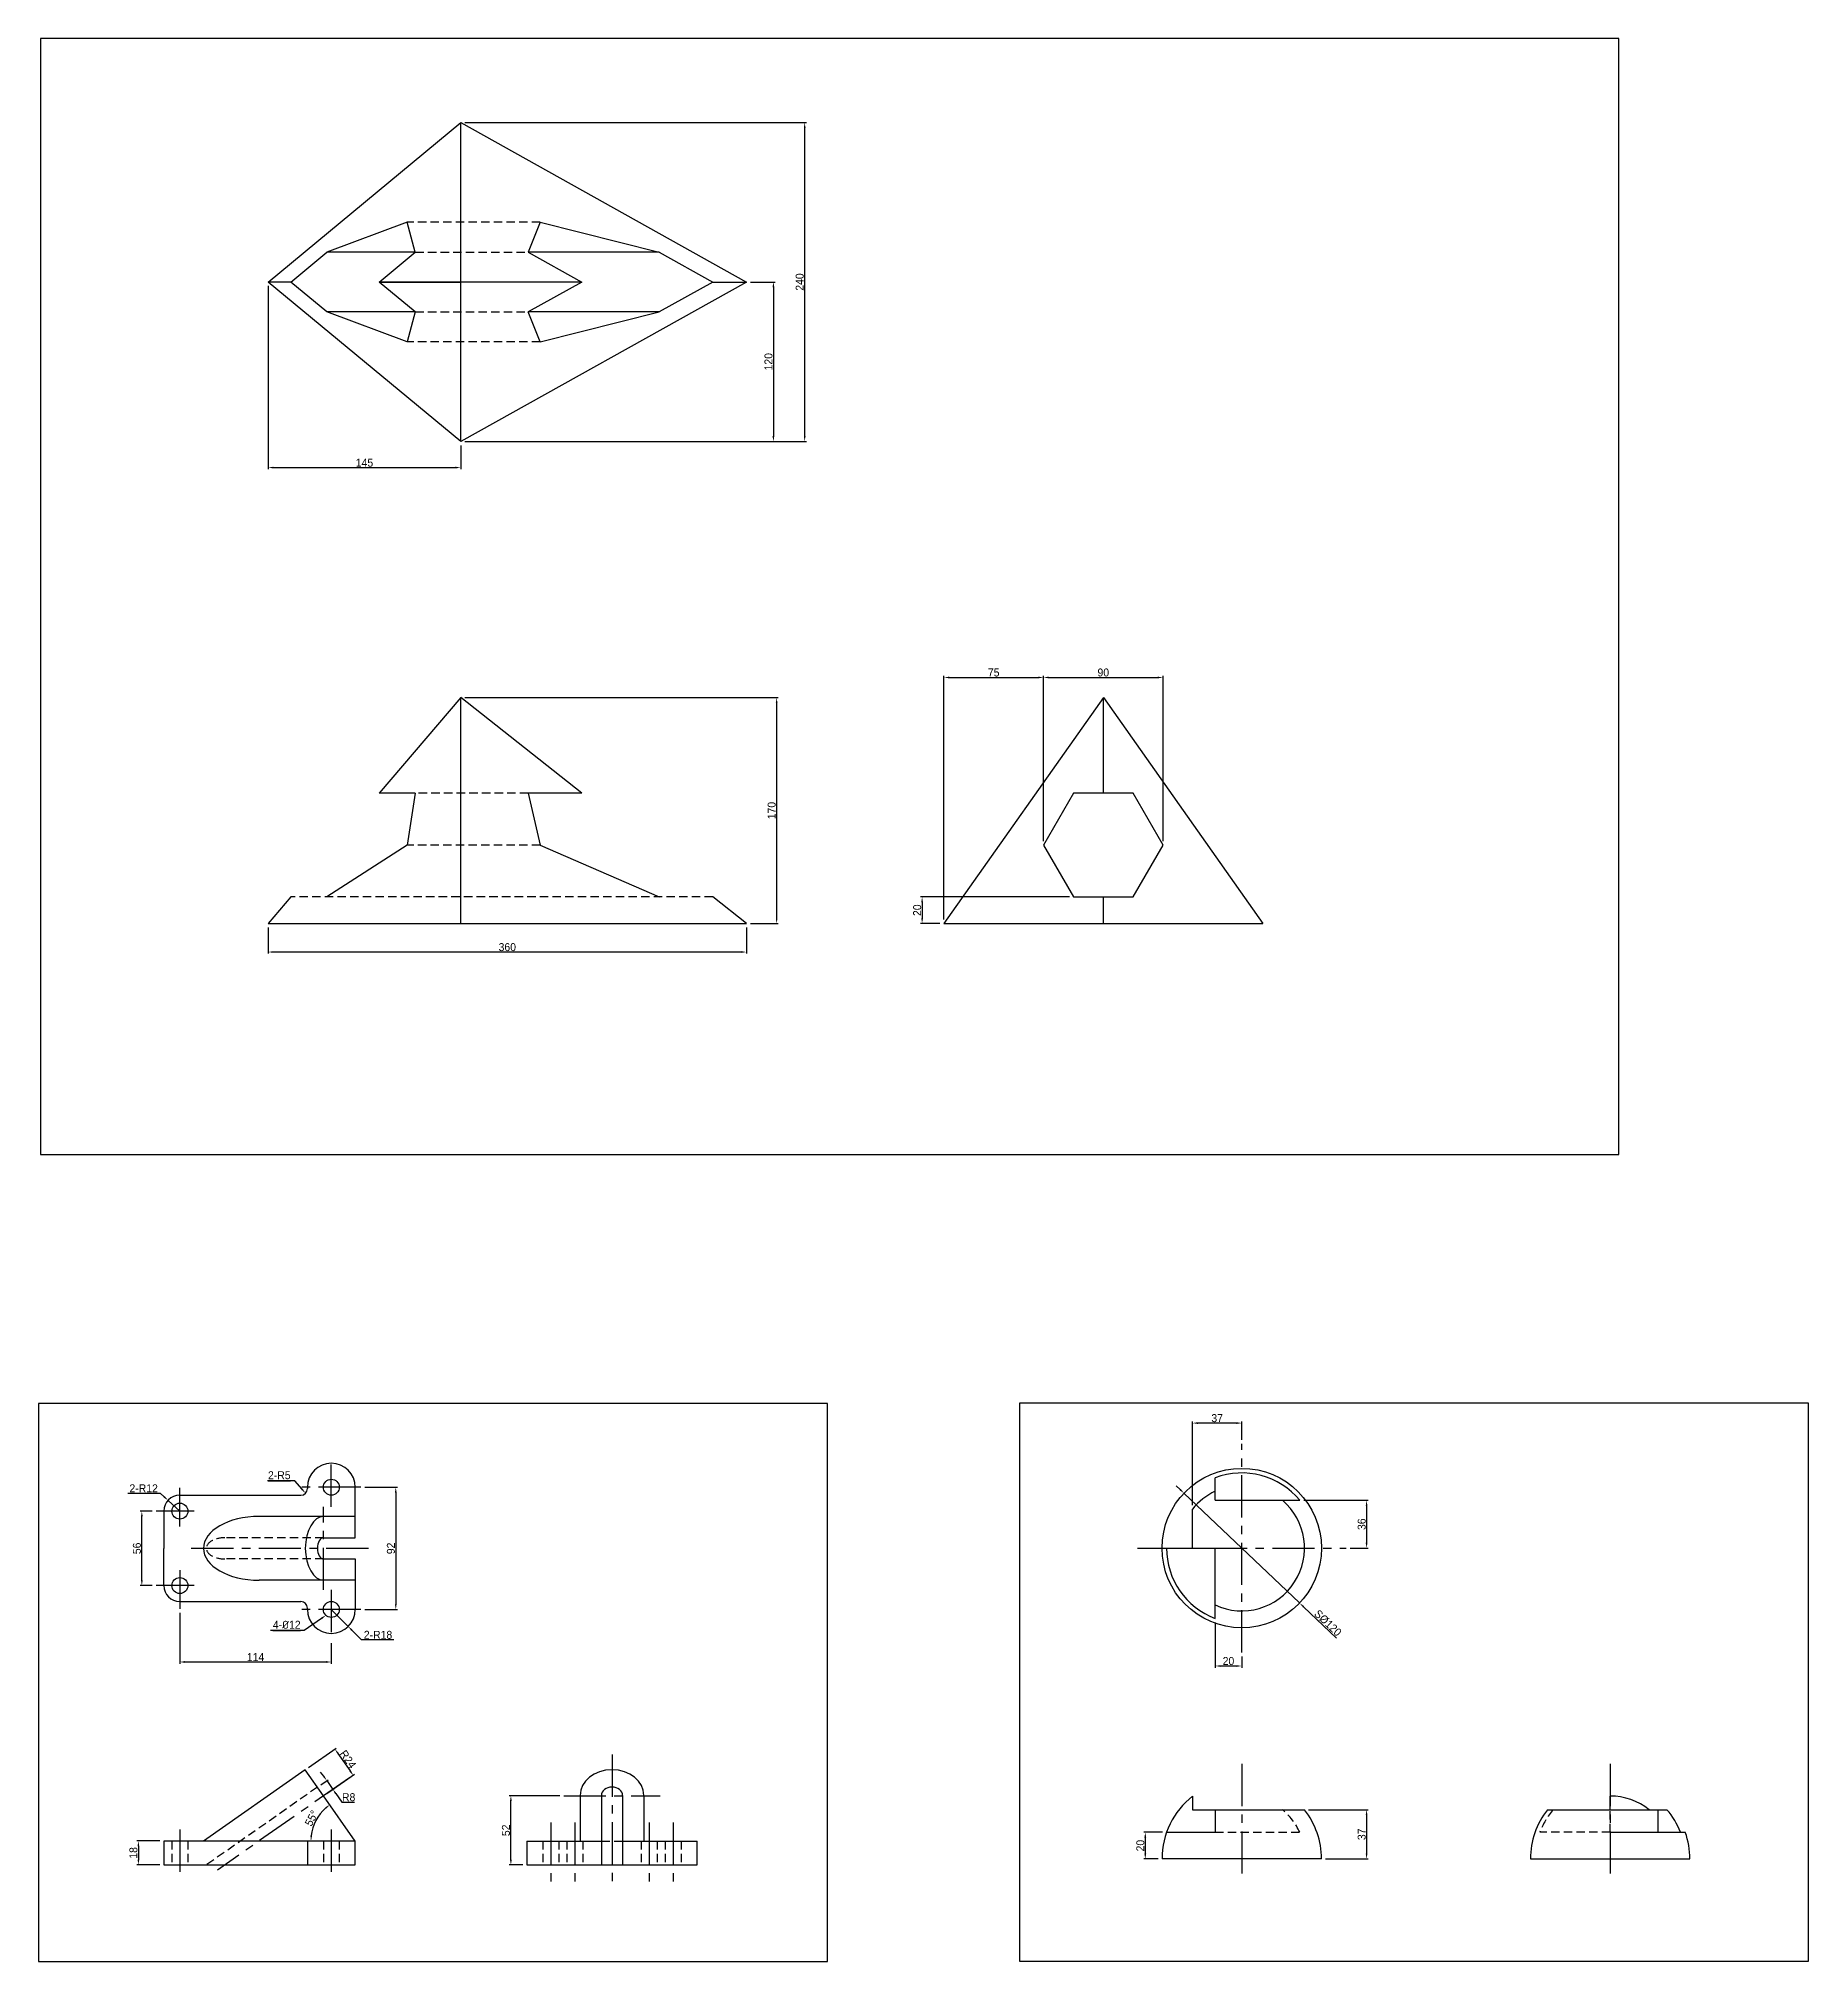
# Model space of a CAD drawing. Header units: millimetres. Extents: x 0 to 3581, y 939 to 3462.
# Drawn here: x 1486 to 2818, y 2015 to 3462 of the extents above; entities that cross this region are included whole.
import ezdxf
from ezdxf import colors
from ezdxf.entities.mleader import LeaderData, LeaderLine
from ezdxf.math import Vec2, Vec3

# ---------------------------------------------------------------- set-up
doc = ezdxf.new("R2010")
doc.units = ezdxf.units.MM
doc.linetypes.add('CENTER', pattern=[50.8, 31.75, -6.35, 6.35, -6.35])
doc.linetypes.add('HIDDEN', pattern=[9.525, 6.35, -3.175])
for name, color, linetype in [('center', 3, 'CENTER'), ('dim', 1, 'Continuous'), ('hidden', 2, 'HIDDEN'), ('model', 7, 'Continuous')]:
    doc.layers.add(name, color=color, linetype=linetype)
doc.styles.get("Standard").update_dxf_attribs({"font": ''})
doc.styles.get('Standard').set_extended_font_data('Gulim')
doc.dimstyles.new('ISO-25', dxfattribs={"dimtxt": 6, "dimasz": 4, "dimexe": 1.25, "dimexo": 3, "dimtad": 1, "dimtxsty": 'Standard', "dimcen": 2.5, "dimadec": 0, "dimazin": 0, "dimtfac": 1, "dimtmove": 0, "dimatfit": 3, "dimfxl": 1, "dimarcsym": 0})
doc.dimstyles.new('line', dxfattribs={"dimtxt": 6, "dimasz": 4, "dimexe": 1.25, "dimexo": 3, "dimtad": 1, "dimtih": 1, "dimtoh": 1, "dimtxsty": 'Standard', "dimcen": 2.5, "dimadec": 0, "dimazin": 0, "dimtfac": 1, "dimtmove": 0, "dimatfit": 3, "dimfxl": 1, "dimarcsym": 0})

# ---------------------------------------------------------------- blocks, each defined once
blk = doc.blocks.new('*D103')
at = {"layer": 'Defpoints', "color": 0, "transparency": 16777216}
for p in [(1700.4, 2139.4), (1697.5, 2125.3), (1580.2, 2105.4), (1724.2, 2105.4), (1724.2, 2105.4)]:
    blk.add_point(p, dxfattribs=at)
at = {"layer": 'model', "color": 0, "lineweight": -2, "transparency": 16777216}
blk.add_arc((1724.2, 2105.4), 33.3, 131.8812, 173.1188, dxfattribs=at)
at = {"layer": 'model', "color": 0, "transparency": 16777216}
for points in [[(1701.6, 2130.7), (1702.4, 2129.6), (1705.1, 2132.7)], [(1691.8, 2109.3), (1690.5, 2109.4), (1690.9, 2105.4)]]:
    blk.add_solid(points, dxfattribs=at)
at = {"layer": 'model', "color": 0, "transparency": 16777216, "insert": (1691.4, 2122.5), "char_height": 6, "attachment_point": 5, "rotation": 62.5}
blk.add_mtext('55°', dxfattribs=at)
blk = doc.blocks.new('*D104')
at = {"layer": 'Defpoints', "color": 0, "transparency": 16777216}
for p in [(1728.5, 2371.6), (1728.5, 2279.6), (1754.8, 2279.6)]:
    blk.add_point(p, dxfattribs=at)
at = {"layer": 'model', "color": 0, "lineweight": -2, "transparency": 16777216}
for p, q in [((1731.5, 2371.6), (1756, 2371.6)), ((1754.8, 2367.6), (1754.8, 2283.6)), ((1731.5, 2279.6), (1756, 2279.6))]:
    blk.add_line(p, q, dxfattribs=at)
at = {"layer": 'model', "color": 0, "transparency": 16777216}
for points in [[(1754.1, 2367.6), (1755.4, 2367.6), (1754.8, 2371.6)], [(1754.1, 2283.6), (1755.4, 2283.6), (1754.8, 2279.6)]]:
    blk.add_solid(points, dxfattribs=at)
at = {"layer": 'model', "color": 0, "transparency": 16777216, "insert": (1751.1, 2325.6), "char_height": 6, "attachment_point": 5, "rotation": 90}
blk.add_mtext('92', dxfattribs=at)
blk = doc.blocks.new('*D105')
at = {"layer": 'Defpoints', "color": 0, "transparency": 16777216}
for p in [(1563.6, 2353.6), (1574.5, 2353.6), (1574.5, 2297.6)]:
    blk.add_point(p, dxfattribs=at)
at = {"layer": 'model', "color": 0, "lineweight": -2, "transparency": 16777216}
for p, q in [((1571.5, 2353.6), (1562.4, 2353.6)), ((1563.6, 2301.6), (1563.6, 2349.6)), ((1571.5, 2297.6), (1562.4, 2297.6))]:
    blk.add_line(p, q, dxfattribs=at)
at = {"layer": 'model', "color": 0, "transparency": 16777216}
for points in [[(1563, 2349.6), (1564.3, 2349.6), (1563.6, 2353.6)], [(1563, 2301.6), (1564.3, 2301.6), (1563.6, 2297.6)]]:
    blk.add_solid(points, dxfattribs=at)
at = {"layer": 'model', "color": 0, "transparency": 16777216, "insert": (1559.9, 2325.6), "char_height": 6, "attachment_point": 5, "rotation": 90}
blk.add_mtext('56', dxfattribs=at)
blk = doc.blocks.new('*D106')
at = {"layer": 'Defpoints', "color": 0, "transparency": 16777216}
for p in [(1580.2, 2105.4), (1561, 2087.4), (1580.2, 2087.4)]:
    blk.add_point(p, dxfattribs=at)
at = {"layer": 'model', "color": 0, "lineweight": -2, "transparency": 16777216}
for p, q in [((1577.2, 2105.4), (1559.8, 2105.4)), ((1561, 2101.4), (1561, 2091.4)), ((1577.2, 2087.4), (1559.8, 2087.4))]:
    blk.add_line(p, q, dxfattribs=at)
at = {"layer": 'model', "color": 0, "transparency": 16777216}
for points in [[(1560.4, 2101.4), (1561.7, 2101.4), (1561, 2105.4)], [(1560.4, 2091.4), (1561.7, 2091.4), (1561, 2087.4)]]:
    blk.add_solid(points, dxfattribs=at)
at = {"layer": 'model', "color": 0, "transparency": 16777216, "insert": (1557.3, 2096.4), "char_height": 6, "attachment_point": 5, "rotation": 90}
blk.add_mtext('18', dxfattribs=at)
blk = doc.blocks.new('*D107')
at = {"layer": 'Defpoints', "color": 0, "transparency": 16777216}
for p in [(1841.4, 2139.4), (1881.2, 2139.4), (1853.5, 2087.4)]:
    blk.add_point(p, dxfattribs=at)
at = {"layer": 'model', "color": 0, "lineweight": -2, "transparency": 16777216}
for p, q in [((1878.2, 2139.4), (1840.2, 2139.4)), ((1841.4, 2091.4), (1841.4, 2135.4)), ((1850.5, 2087.4), (1840.2, 2087.4))]:
    blk.add_line(p, q, dxfattribs=at)
at = {"layer": 'model', "color": 0, "transparency": 16777216}
for points in [[(1840.7, 2135.4), (1842.1, 2135.4), (1841.4, 2139.4)], [(1840.7, 2091.4), (1842.1, 2091.4), (1841.4, 2087.4)]]:
    blk.add_solid(points, dxfattribs=at)
at = {"layer": 'model', "color": 0, "transparency": 16777216, "insert": (1837.7, 2113.4), "char_height": 6, "attachment_point": 5, "rotation": 90}
blk.add_mtext('52', dxfattribs=at)
blk = doc.blocks.new('*D108')
at = {"layer": 'Defpoints', "color": 0, "transparency": 16777216}
for p in [(1592.2, 2280.1), (1706.2, 2257.3), (1706.2, 2240.1)]:
    blk.add_point(p, dxfattribs=at)
at = {"layer": 'model', "color": 0, "lineweight": -2, "transparency": 16777216}
for p, q in [((1592.2, 2277.1), (1592.2, 2238.8)), ((1706.2, 2254.3), (1706.2, 2238.8)), ((1596.2, 2240.1), (1702.2, 2240.1))]:
    blk.add_line(p, q, dxfattribs=at)
at = {"layer": 'model', "color": 0, "transparency": 16777216}
for points in [[(1596.2, 2240.8), (1596.2, 2239.4), (1592.2, 2240.1)], [(1702.2, 2240.8), (1702.2, 2239.4), (1706.2, 2240.1)]]:
    blk.add_solid(points, dxfattribs=at)
at = {"layer": 'model', "color": 0, "transparency": 16777216, "insert": (1649.2, 2243.8), "char_height": 6, "attachment_point": 5}
blk.add_mtext('114', dxfattribs=at)
blk = doc.blocks.new('*D109')
at = {"layer": 'Defpoints', "color": 0, "transparency": 16777216}
for p in [(1686.7, 2159), (1722.7, 2154.9), (1700.4, 2139.4)]:
    blk.add_point(p, dxfattribs=at)
at = {"layer": 'model', "color": 0, "lineweight": -2, "transparency": 16777216}
for p, q in [((1689.1, 2160.7), (1709.9, 2175.3)), ((1711.2, 2171.3), (1720.4, 2158.2)), ((1702.9, 2141.1), (1723.7, 2155.6))]:
    blk.add_line(p, q, dxfattribs=at)
at = {"layer": 'model', "color": 0, "transparency": 16777216}
for points in [[(1711.7, 2171.7), (1710.7, 2170.9), (1708.9, 2174.6)], [(1720.9, 2158.6), (1719.8, 2157.8), (1722.7, 2154.9)]]:
    blk.add_solid(points, dxfattribs=at)
at = {"layer": 'model', "color": 0, "transparency": 16777216, "insert": (1718.8, 2166.9), "char_height": 6, "attachment_point": 5, "rotation": 305}
blk.add_mtext('R24', dxfattribs=at)
blk = doc.blocks.new('*D110')
at = {"layer": 'Defpoints', "color": 0, "transparency": 16777216}
for p in [(1695.9, 2145.9), (1707.4, 2144.2), (1700.4, 2139.4)]:
    blk.add_point(p, dxfattribs=at)
at = {"layer": 'model', "color": 0, "lineweight": -2, "transparency": 16777216}
for p, q in [((1700.5, 2154.1), (1698.2, 2157.3)), ((1698.3, 2147.6), (1703.8, 2151.5)), ((1702.8, 2150.8), (1707.4, 2144.2)), ((1702.9, 2141.1), (1708.4, 2144.9)), ((1709.7, 2141), (1714.2, 2134.6)), ((1714.2, 2134.6), (1723.8, 2134.6))]:
    blk.add_line(p, q, dxfattribs=at)
at = {"layer": 'model', "color": 0, "transparency": 16777216}
for points in [[(1701.1, 2154.4), (1700, 2153.7), (1702.8, 2150.8)], [(1710.2, 2141.3), (1709.1, 2140.6), (1707.4, 2144.2)]]:
    blk.add_solid(points, dxfattribs=at)
at = {"layer": 'model', "color": 0, "transparency": 16777216, "insert": (1719.3, 2138.3), "char_height": 6, "attachment_point": 5}
blk.add_mtext('R8', dxfattribs=at)
blk = doc.blocks.new('*D111')
at = {"layer": 'Defpoints', "color": 0, "transparency": 16777216}
for p in [(1706.2, 2279.6), (1718.9, 2266.9)]:
    blk.add_point(p, dxfattribs=at)
at = {"layer": 'model', "color": 0, "lineweight": -2, "transparency": 16777216}
for p, q in [((1706.2, 2279.6), (1718.9, 2266.9)), ((1728.9, 2256.8), (1721.7, 2264)), ((1753.3, 2256.8), (1728.9, 2256.8))]:
    blk.add_line(p, q, dxfattribs=at)
at = {"layer": 'model', "color": 0, "transparency": 16777216}
blk.add_solid([(1722.2, 2264.5), (1721.3, 2263.5), (1718.9, 2266.9)], dxfattribs=at)
at = {"layer": 'model', "color": 0, "transparency": 16777216, "insert": (1741.4, 2260.5), "char_height": 6, "attachment_point": 5}
blk.add_mtext('2-R18', dxfattribs=at)
blk = doc.blocks.new('*D112')
at = {"layer": 'Defpoints', "color": 0, "transparency": 16777216}
for p in [(1583.4, 2361.7), (1592.2, 2353.6)]:
    blk.add_point(p, dxfattribs=at)
at = {"layer": 'model', "color": 0, "lineweight": -2, "transparency": 16777216}
for p, q in [((1553.2, 2367.1), (1577.5, 2367.1)), ((1577.5, 2367.1), (1580.4, 2364.4)), ((1592.2, 2353.6), (1583.4, 2361.7))]:
    blk.add_line(p, q, dxfattribs=at)
at = {"layer": 'model', "color": 0, "transparency": 16777216}
blk.add_solid([(1580.9, 2364.9), (1580, 2363.9), (1583.4, 2361.7)], dxfattribs=at)
at = {"layer": 'model', "color": 0, "transparency": 16777216, "insert": (1565, 2370.8), "char_height": 6, "attachment_point": 5}
blk.add_mtext('2-R12', dxfattribs=at)
blk = doc.blocks.new('*D139')
at = {"layer": 'Defpoints', "color": 0, "transparency": 16777216}
for p in [(2354.5, 2419.9), (2391.5, 2404.3), (2354.5, 2355.2)]:
    blk.add_point(p, dxfattribs=at)
at = {"layer": 'dim', "color": 0, "lineweight": -2, "transparency": 16777216}
for p, q in [((2354.5, 2358.2), (2354.5, 2421.2)), ((2387.5, 2419.9), (2358.5, 2419.9)), ((2391.5, 2407.3), (2391.5, 2421.2))]:
    blk.add_line(p, q, dxfattribs=at)
at = {"layer": 'dim', "color": 0, "transparency": 16777216}
for points in [[(2358.5, 2420.6), (2358.5, 2419.2), (2354.5, 2419.9)], [(2387.5, 2420.6), (2387.5, 2419.2), (2391.5, 2419.9)]]:
    blk.add_solid(points, dxfattribs=at)
at = {"layer": 'dim', "color": 0, "transparency": 16777216, "insert": (2373, 2423.6), "char_height": 6, "attachment_point": 5}
blk.add_mtext('37', dxfattribs=at)
blk = doc.blocks.new('*D140')
at = {"layer": 'Defpoints', "color": 0, "transparency": 16777216}
for p in [(2435.2, 2361.8), (2470, 2325.8), (2485.5, 2325.8)]:
    blk.add_point(p, dxfattribs=at)
at = {"layer": 'dim', "color": 0, "lineweight": -2, "transparency": 16777216}
for p, q in [((2438.2, 2361.8), (2486.7, 2361.8)), ((2485.5, 2357.8), (2485.5, 2329.8)), ((2473, 2325.8), (2486.7, 2325.8))]:
    blk.add_line(p, q, dxfattribs=at)
at = {"layer": 'dim', "color": 0, "transparency": 16777216}
for points in [[(2484.8, 2357.8), (2486.1, 2357.8), (2485.5, 2361.8)], [(2484.8, 2329.8), (2486.1, 2329.8), (2485.5, 2325.8)]]:
    blk.add_solid(points, dxfattribs=at)
at = {"layer": 'dim', "color": 0, "transparency": 16777216, "insert": (2481.8, 2343.8), "char_height": 6, "attachment_point": 5, "rotation": 90}
blk.add_mtext('36', dxfattribs=at)
blk = doc.blocks.new('*D141')
at = {"layer": 'Defpoints', "color": 0, "transparency": 16777216}
for p in [(2371.5, 2272.9), (2391.5, 2247.3), (2391.5, 2237.1)]:
    blk.add_point(p, dxfattribs=at)
at = {"layer": 'dim', "color": 0, "lineweight": -2, "transparency": 16777216}
for p, q in [((2371.5, 2269.9), (2371.5, 2235.8)), ((2391.5, 2244.3), (2391.5, 2235.8)), ((2375.5, 2237.1), (2387.5, 2237.1))]:
    blk.add_line(p, q, dxfattribs=at)
at = {"layer": 'dim', "color": 0, "transparency": 16777216}
for points in [[(2375.5, 2237.7), (2375.5, 2236.4), (2371.5, 2237.1)], [(2387.5, 2237.7), (2387.5, 2236.4), (2391.5, 2237.1)]]:
    blk.add_solid(points, dxfattribs=at)
at = {"layer": 'dim', "color": 0, "transparency": 16777216, "insert": (2381.5, 2240.8), "char_height": 6, "attachment_point": 5}
blk.add_mtext('20', dxfattribs=at)
blk = doc.blocks.new('*D142')
at = {"layer": 'Defpoints', "color": 0, "transparency": 16777216}
for p in [(2438.7, 2128.9), (2451.5, 2091.9), (2485.5, 2091.9)]:
    blk.add_point(p, dxfattribs=at)
at = {"layer": 'dim', "color": 0, "lineweight": -2, "transparency": 16777216}
for p, q in [((2441.7, 2128.9), (2486.7, 2128.9)), ((2485.5, 2124.9), (2485.5, 2095.9)), ((2454.5, 2091.9), (2486.7, 2091.9))]:
    blk.add_line(p, q, dxfattribs=at)
at = {"layer": 'dim', "color": 0, "transparency": 16777216}
for points in [[(2484.8, 2124.9), (2486.1, 2124.9), (2485.5, 2128.9)], [(2484.8, 2095.9), (2486.1, 2095.9), (2485.5, 2091.9)]]:
    blk.add_solid(points, dxfattribs=at)
at = {"layer": 'dim', "color": 0, "transparency": 16777216, "insert": (2481.8, 2110.4), "char_height": 6, "attachment_point": 5, "rotation": 90}
blk.add_mtext('37', dxfattribs=at)
blk = doc.blocks.new('*D143')
at = {"layer": 'Defpoints', "color": 0, "transparency": 16777216}
for p in [(2334.9, 2111.9), (2318.9, 2091.9), (2331.5, 2091.9)]:
    blk.add_point(p, dxfattribs=at)
at = {"layer": 'dim', "color": 0, "lineweight": -2, "transparency": 16777216}
for p, q in [((2331.9, 2111.9), (2317.7, 2111.9)), ((2318.9, 2107.9), (2318.9, 2095.9)), ((2328.5, 2091.9), (2317.7, 2091.9))]:
    blk.add_line(p, q, dxfattribs=at)
at = {"layer": 'dim', "color": 0, "transparency": 16777216}
for points in [[(2318.2, 2107.9), (2319.6, 2107.9), (2318.9, 2111.9)], [(2318.2, 2095.9), (2319.6, 2095.9), (2318.9, 2091.9)]]:
    blk.add_solid(points, dxfattribs=at)
at = {"layer": 'dim', "color": 0, "transparency": 16777216, "insert": (2315.2, 2101.9), "char_height": 6, "attachment_point": 5, "rotation": 90}
blk.add_mtext('20', dxfattribs=at)
blk = doc.blocks.new('*D144')
at = {"layer": 'Defpoints', "color": 0, "transparency": 16777216}
for p in [(2348, 2367.1), (2435, 2284.5)]:
    blk.add_point(p, dxfattribs=at)
at = {"layer": 'dim', "color": 0, "lineweight": -2, "transparency": 16777216}
for p, q in [((2345.1, 2369.9), (2342.2, 2372.6)), ((2348, 2367.1), (2435, 2284.5)), ((2462.8, 2258.1), (2437.9, 2281.7))]:
    blk.add_line(p, q, dxfattribs=at)
at = {"layer": 'dim', "color": 0, "transparency": 16777216}
for points in [[(2345.6, 2370.4), (2344.7, 2369.4), (2348, 2367.1)], [(2438.4, 2282.2), (2437.5, 2281.3), (2435, 2284.5)]]:
    blk.add_solid(points, dxfattribs=at)
at = {"layer": 'dim', "color": 0, "transparency": 16777216, "insert": (2456.3, 2269.4), "char_height": 6, "attachment_point": 5, "rotation": 316.4728}
blk.add_mtext('S%%c120', dxfattribs=at)
blk = doc.blocks.new('*D157')
at = {"layer": 'Defpoints', "color": 0, "transparency": 16777216}
for p in [(1803.7, 3398.7), (1803.7, 3158.7), (2062.5, 3158.7)]:
    blk.add_point(p, dxfattribs=at)
at = {"layer": 'dim', "color": 0, "lineweight": -2, "transparency": 16777216}
for p, q in [((1806.7, 3398.7), (2063.8, 3398.7)), ((2062.5, 3394.7), (2062.5, 3162.7)), ((1806.7, 3158.7), (2063.8, 3158.7))]:
    blk.add_line(p, q, dxfattribs=at)
at = {"layer": 'dim', "color": 0, "transparency": 16777216}
for points in [[(2061.9, 3394.7), (2063.2, 3394.7), (2062.5, 3398.7)], [(2061.9, 3162.7), (2063.2, 3162.7), (2062.5, 3158.7)]]:
    blk.add_solid(points, dxfattribs=at)
at = {"layer": 'dim', "color": 0, "transparency": 16777216, "insert": (2058.8, 3278.7), "char_height": 6, "attachment_point": 5, "rotation": 90}
blk.add_mtext('240', dxfattribs=at)
blk = doc.blocks.new('*D158')
at = {"layer": 'Defpoints', "color": 0, "transparency": 16777216}
for p in [(2018.7, 3278.7), (1803.7, 3158.7), (2039, 3158.7)]:
    blk.add_point(p, dxfattribs=at)
at = {"layer": 'dim', "color": 0, "lineweight": -2, "transparency": 16777216}
for p, q in [((2021.7, 3278.7), (2040.3, 3278.7)), ((2039, 3274.7), (2039, 3162.7)), ((1806.7, 3158.7), (2040.3, 3158.7))]:
    blk.add_line(p, q, dxfattribs=at)
at = {"layer": 'dim', "color": 0, "transparency": 16777216}
for points in [[(2038.3, 3274.7), (2039.7, 3274.7), (2039, 3278.7)], [(2038.3, 3162.7), (2039.7, 3162.7), (2039, 3158.7)]]:
    blk.add_solid(points, dxfattribs=at)
at = {"layer": 'dim', "color": 0, "transparency": 16777216, "insert": (2035.3, 3218.7), "char_height": 6, "attachment_point": 5, "rotation": 90}
blk.add_mtext('120', dxfattribs=at)
blk = doc.blocks.new('*D159')
at = {"layer": 'Defpoints', "color": 0, "transparency": 16777216}
for p in [(1658.7, 3278.7), (1803.7, 3158.7), (1803.7, 3139)]:
    blk.add_point(p, dxfattribs=at)
at = {"layer": 'dim', "color": 0, "lineweight": -2, "transparency": 16777216}
for p, q in [((1658.7, 3275.7), (1658.7, 3137.8)), ((1803.7, 3155.7), (1803.7, 3137.8)), ((1662.7, 3139), (1799.7, 3139))]:
    blk.add_line(p, q, dxfattribs=at)
at = {"layer": 'dim', "color": 0, "transparency": 16777216}
for points in [[(1662.7, 3139.7), (1662.7, 3138.4), (1658.7, 3139)], [(1799.7, 3139.7), (1799.7, 3138.4), (1803.7, 3139)]]:
    blk.add_solid(points, dxfattribs=at)
at = {"layer": 'dim', "color": 0, "transparency": 16777216, "insert": (1731.2, 3142.7), "char_height": 6, "attachment_point": 5}
blk.add_mtext('145', dxfattribs=at)
blk = doc.blocks.new('*D160')
at = {"layer": 'Defpoints', "color": 0, "transparency": 16777216}
for p in [(1803.7, 2965.9), (2018.7, 2795.9), (2041.4, 2795.9)]:
    blk.add_point(p, dxfattribs=at)
at = {"layer": 'dim', "color": 0, "lineweight": -2, "transparency": 16777216}
for p, q in [((1806.7, 2965.9), (2042.7, 2965.9)), ((2041.4, 2961.9), (2041.4, 2799.9)), ((2021.7, 2795.9), (2042.7, 2795.9))]:
    blk.add_line(p, q, dxfattribs=at)
at = {"layer": 'dim', "color": 0, "transparency": 16777216}
for points in [[(2040.8, 2961.9), (2042.1, 2961.9), (2041.4, 2965.9)], [(2040.8, 2799.9), (2042.1, 2799.9), (2041.4, 2795.9)]]:
    blk.add_solid(points, dxfattribs=at)
at = {"layer": 'dim', "color": 0, "transparency": 16777216, "insert": (2037.7, 2880.9), "char_height": 6, "attachment_point": 5, "rotation": 90}
blk.add_mtext('170', dxfattribs=at)
blk = doc.blocks.new('*D161')
at = {"layer": 'Defpoints', "color": 0, "transparency": 16777216}
for p in [(1658.7, 2795.9), (2018.7, 2795.9), (1658.7, 2774.4)]:
    blk.add_point(p, dxfattribs=at)
at = {"layer": 'dim', "color": 0, "lineweight": -2, "transparency": 16777216}
for p, q in [((1658.7, 2792.9), (1658.7, 2773.2)), ((2018.7, 2792.9), (2018.7, 2773.2)), ((2014.7, 2774.4), (1662.7, 2774.4))]:
    blk.add_line(p, q, dxfattribs=at)
at = {"layer": 'dim', "color": 0, "transparency": 16777216}
for points in [[(1662.7, 2775.1), (1662.7, 2773.8), (1658.7, 2774.4)], [(2014.7, 2775.1), (2014.7, 2773.8), (2018.7, 2774.4)]]:
    blk.add_solid(points, dxfattribs=at)
at = {"layer": 'dim', "color": 0, "transparency": 16777216, "insert": (1838.7, 2778.1), "char_height": 6, "attachment_point": 5}
blk.add_mtext('360', dxfattribs=at)
blk = doc.blocks.new('*D162')
at = {"layer": 'Defpoints', "color": 0, "transparency": 16777216}
for p in [(2242.3, 2981.1), (2242.3, 2854.9), (2167.3, 2795.9)]:
    blk.add_point(p, dxfattribs=at)
at = {"layer": 'dim', "color": 0, "lineweight": -2, "transparency": 16777216}
for p, q in [((2167.3, 2798.9), (2167.3, 2982.3)), ((2242.3, 2857.9), (2242.3, 2982.3)), ((2171.3, 2981.1), (2238.3, 2981.1))]:
    blk.add_line(p, q, dxfattribs=at)
at = {"layer": 'dim', "color": 0, "transparency": 16777216}
for points in [[(2171.3, 2981.7), (2171.3, 2980.4), (2167.3, 2981.1)], [(2238.3, 2981.7), (2238.3, 2980.4), (2242.3, 2981.1)]]:
    blk.add_solid(points, dxfattribs=at)
at = {"layer": 'dim', "color": 0, "transparency": 16777216, "insert": (2204.8, 2984.8), "char_height": 6, "attachment_point": 5}
blk.add_mtext('75', dxfattribs=at)
blk = doc.blocks.new('*D163')
at = {"layer": 'Defpoints', "color": 0, "transparency": 16777216}
for p in [(2332.3, 2981.1), (2242.3, 2854.9), (2332.3, 2854.9)]:
    blk.add_point(p, dxfattribs=at)
at = {"layer": 'dim', "color": 0, "lineweight": -2, "transparency": 16777216}
for p, q in [((2242.3, 2857.9), (2242.3, 2982.3)), ((2332.3, 2857.9), (2332.3, 2982.3)), ((2246.3, 2981.1), (2328.3, 2981.1))]:
    blk.add_line(p, q, dxfattribs=at)
at = {"layer": 'dim', "color": 0, "transparency": 16777216}
for points in [[(2246.3, 2981.7), (2246.3, 2980.4), (2242.3, 2981.1)], [(2328.3, 2981.7), (2328.3, 2980.4), (2332.3, 2981.1)]]:
    blk.add_solid(points, dxfattribs=at)
at = {"layer": 'dim', "color": 0, "transparency": 16777216, "insert": (2287.3, 2984.8), "char_height": 6, "attachment_point": 5}
blk.add_mtext('90', dxfattribs=at)
blk = doc.blocks.new('*D164')
at = {"layer": 'Defpoints', "color": 0, "transparency": 16777216}
for p in [(2264.8, 2815.9), (2150.9, 2795.9), (2167.3, 2795.9)]:
    blk.add_point(p, dxfattribs=at)
at = {"layer": 'dim', "color": 0, "lineweight": -2, "transparency": 16777216}
for p, q in [((2261.8, 2815.9), (2149.7, 2815.9)), ((2150.9, 2811.9), (2150.9, 2799.9)), ((2164.3, 2795.9), (2149.7, 2795.9))]:
    blk.add_line(p, q, dxfattribs=at)
at = {"layer": 'dim', "color": 0, "transparency": 16777216}
for points in [[(2150.3, 2811.9), (2151.6, 2811.9), (2150.9, 2815.9)], [(2150.3, 2799.9), (2151.6, 2799.9), (2150.9, 2795.9)]]:
    blk.add_solid(points, dxfattribs=at)
at = {"layer": 'dim', "color": 0, "transparency": 16777216, "insert": (2147.2, 2805.9), "char_height": 6, "attachment_point": 5, "rotation": 90}
blk.add_mtext('20', dxfattribs=at)

msp = doc.modelspace()

# ---------------------------------------------------------------- linework, layer by layer
at = {"layer": 'center'}
for p, q in [((2391.516, 2247.29), (2391.516, 2404.343)), ((1706.248, 2356.914), (1706.248, 2393.955)), ((1592.248, 2342.12), (1592.248, 2371.166)), ((1728.47, 2371.632), (1684.026, 2371.632)), ((1602.923, 2353.632), (1574.473, 2353.632)), ((1700.441, 2294.349), (1700.441, 2356.914)), ((1734.208, 2325.632), (1600.678, 2325.632)), ((2312.989, 2325.817), (2470.042, 2325.817)), ((1592.248, 2309.144), (1592.248, 2280.098)), ((1602.923, 2297.632), (1574.473, 2297.632)), ((1706.248, 2294.349), (1706.248, 2257.308)), ((1728.47, 2279.632), (1684.026, 2279.632)), ((1917.515, 2170.403), (1917.515, 2073.406)), ((2391.516, 2163.389), (2391.516, 2080.83)), ((2668.778, 2163.389), (2668.778, 2080.83)), ((1719.933, 2153.005), (1620.684, 2083.51)), ((1881.153, 2139.357), (1953.876, 2139.357)), ((1592.248, 2113.917), (1592.248, 2078.796)), ((1706.248, 2113.917), (1706.248, 2078.796)), ((1871.515, 2119.308), (1871.515, 2073.406)), ((1889.515, 2119.308), (1889.515, 2073.406)), ((1945.515, 2119.308), (1945.515, 2073.406)), ((1963.515, 2119.308), (1963.515, 2073.406))]:
    msp.add_line(p, q, dxfattribs=at)
at = {"layer": 'hidden'}
for p, q in [((1863.491, 3323.671), (1763.371, 3323.671)), ((1769.423, 3301.171), (1854.516, 3301.171)), ((1769.423, 3256.171), (1854.516, 3256.171)), ((1863.491, 3233.671), (1763.371, 3233.671)), ((1854.516, 2893.891), (1769.423, 2893.891)), ((1863.491, 2854.92), (1763.371, 2854.92)), ((1993.403, 2815.949), (1675.756, 2815.949)), ((1700.441, 2333.632), (1626.177, 2333.632)), ((1700.441, 2317.632), (1626.177, 2317.632)), ((1695.852, 2145.91), (1612.23, 2087.357)), ((2668.778, 2111.934), (2668.778, 2128.934)), ((1586.248, 2105.357), (1586.248, 2087.357)), ((1598.248, 2105.357), (1598.248, 2087.357)), ((1700.248, 2105.357), (1700.248, 2087.357)), ((1712.248, 2105.357), (1712.248, 2087.357)), ((1865.515, 2105.357), (1865.515, 2087.357)), ((1877.515, 2105.357), (1877.515, 2087.357)), ((1883.515, 2105.357), (1883.515, 2087.357)), ((1895.515, 2105.357), (1895.515, 2087.357)), ((1909.515, 2105.357), (1925.515, 2105.357)), ((1939.515, 2105.357), (1939.515, 2087.357)), ((1951.515, 2105.357), (1951.515, 2087.357)), ((1957.515, 2105.357), (1957.515, 2087.357)), ((1969.515, 2105.357), (1969.515, 2087.357)), ((2371.516, 2111.934), (2435.15, 2111.934)), ((2668.778, 2111.934), (2615.863, 2111.934))]:
    msp.add_line(p, q, dxfattribs=at)
for centre, radius, start, end in [((2391.516, 2091.934), 48, 24.624318, 50.428781), ((2668.778, 2091.934), 56.569, 139.150544, 159.295189)]:
    msp.add_arc(centre, radius, start, end, dxfattribs=at)
msp.add_ellipse((1626.177, 2325.632), major_axis=(-13.948, 0), ratio=0.57357644, start_param=4.71238898, end_param=7.85398163, dxfattribs=at)
at = {"layer": 'model'}
for p, q in [((1658.697, 3278.671), (1803.697, 3398.671)), ((1803.697, 3158.671), (1803.697, 3398.671)), ((1803.697, 3398.671), (2018.697, 3278.671)), ((1763.371, 3323.671), (1702.943, 3301.171)), ((1769.423, 3301.171), (1763.371, 3323.671)), ((1863.491, 3323.671), (1854.516, 3301.171)), ((1863.491, 3323.671), (1953.09, 3301.171)), ((1675.756, 3278.671), (1702.943, 3301.171)), ((1769.423, 3301.171), (1702.943, 3301.171)), ((1742.236, 3278.671), (1769.423, 3301.171)), ((1953.09, 3301.171), (1854.516, 3301.171)), ((1854.516, 3301.171), (1894.829, 3278.671)), ((1953.09, 3301.171), (1993.403, 3278.671)), ((1803.697, 3158.671), (1658.697, 3278.671)), ((1675.756, 3278.671), (1658.697, 3278.671)), ((1702.943, 3256.171), (1675.756, 3278.671)), ((1894.829, 3278.671), (1742.236, 3278.671)), ((1742.236, 3278.671), (1803.697, 3278.671)), ((1769.423, 3256.171), (1742.236, 3278.671)), ((2018.697, 3278.671), (1803.697, 3158.671)), ((1894.829, 3278.671), (1854.516, 3256.171)), ((1993.403, 3278.671), (1953.09, 3256.171)), ((1993.403, 3278.671), (2018.697, 3278.671)), ((1769.423, 3256.171), (1702.943, 3256.171)), ((1763.371, 3233.671), (1702.943, 3256.171)), ((1769.423, 3256.171), (1763.371, 3233.671)), ((1953.09, 3256.171), (1854.516, 3256.171)), ((1863.491, 3233.671), (1854.516, 3256.171)), ((1863.491, 3233.671), (1953.09, 3256.171)), ((1803.697, 2965.949), (1742.236, 2893.891)), ((1803.697, 2795.949), (1803.697, 2965.949)), ((1894.829, 2893.891), (1803.697, 2965.949)), ((2287.327, 2965.949), (2167.327, 2795.949)), ((2287.327, 2965.949), (2407.327, 2795.949)), ((2287.327, 2893.891), (2287.327, 2965.949)), ((1769.423, 2893.891), (1742.236, 2893.891)), ((1769.423, 2893.891), (1763.371, 2854.92)), ((1894.829, 2893.891), (1854.516, 2893.891)), ((1854.516, 2893.891), (1863.491, 2854.92)), ((1763.371, 2854.92), (1702.943, 2815.949)), ((1863.491, 2854.92), (1953.09, 2815.949)), ((1675.756, 2815.949), (1658.697, 2795.949)), ((2018.697, 2795.949), (1993.403, 2815.949)), ((2287.327, 2795.949), (2287.327, 2815.949)), ((2287.327, 2795.949), (2287.327, 2815.949)), ((1658.697, 2795.949), (2018.697, 2795.949)), ((1658.697, 2795.949), (1803.697, 2795.949)), ((2167.327, 2795.949), (2407.327, 2795.949)), ((2371.516, 2361.817), (2371.516, 2378.732)), ((1592.248, 2365.632), (1683.248, 2365.632)), ((1688.248, 2371.632), (1688.248, 2370.632)), ((1724.248, 2333.632), (1724.248, 2371.632)), ((2371.516, 2361.817), (2435.15, 2361.817)), ((1580.248, 2353.632), (1580.248, 2325.632)), ((1724.248, 2349.632), (1651.884, 2349.632)), ((2354.516, 2325.817), (2354.516, 2355.176)), ((1700.441, 2333.632), (1724.248, 2333.632)), ((1580.248, 2297.632), (1580.248, 2325.632)), ((1700.441, 2317.632), (1724.248, 2317.632)), ((1724.248, 2317.632), (1724.248, 2279.632)), ((2334.947, 2325.817), (2371.516, 2325.817)), ((2371.516, 2272.902), (2371.516, 2325.817)), ((1724.248, 2301.632), (1651.884, 2301.632)), ((1592.248, 2285.632), (1683.248, 2285.632)), ((1688.248, 2279.632), (1688.248, 2280.632)), ((1686.675, 2159.016), (1610.041, 2105.357)), ((1700.441, 2139.357), (1686.675, 2159.016)), ((1724.248, 2105.357), (1700.441, 2139.357)), ((1893.515, 2139.632), (1893.515, 2105.357)), ((1909.515, 2139.632), (1909.515, 2087.357)), ((1925.515, 2139.632), (1925.515, 2087.357)), ((1941.515, 2139.632), (1941.515, 2105.357)), ((2354.516, 2139.167), (2354.516, 2128.934)), ((2354.516, 2128.934), (2438.749, 2128.934)), ((2371.516, 2128.934), (2371.516, 2111.934)), ((2621.545, 2128.934), (2711.568, 2128.934)), ((2668.778, 2128.934), (2668.778, 2139.167)), ((2704.778, 2128.934), (2704.778, 2111.934)), ((1724.248, 2105.357), (1580.248, 2105.357)), ((1580.248, 2105.357), (1580.248, 2087.357)), ((1688.248, 2105.357), (1688.248, 2087.357)), ((1724.248, 2087.357), (1724.248, 2105.357)), ((1853.515, 2105.357), (1853.515, 2087.357)), ((1853.515, 2105.357), (1909.515, 2105.357)), ((1925.515, 2105.357), (1981.515, 2105.357)), ((1981.515, 2087.357), (1981.515, 2105.357)), ((1981.515, 2087.357), (1981.515, 2105.357)), ((2334.947, 2111.934), (2371.516, 2111.934)), ((2668.778, 2111.934), (2725.347, 2111.934)), ((1580.248, 2087.357), (1724.248, 2087.357)), ((1853.515, 2087.357), (1981.515, 2087.357)), ((2451.516, 2091.934), (2331.516, 2091.934)), ((2608.778, 2091.934), (2728.778, 2091.934))]:
    msp.add_line(p, q, dxfattribs=at)
for points in [[(1784.321, 2622.001), (2081.321, 2622.001), (2378.321, 2622.001), (2675.321, 2622.001), (2675.321, 2832.001), (2675.321, 3042.001), (2675.321, 3252.001), (2675.321, 3462.001), (1487.321, 3462.001), (1487.321, 2622.001)], [(2242.327, 2854.92), (2264.827, 2815.949), (2309.827, 2815.949), (2332.327, 2854.92), (2309.827, 2893.891), (2264.827, 2893.891)], [(1485.815, 2014.65), (2079.815, 2014.65), (2079.815, 2434.65), (1485.815, 2434.65)], [(2224.115, 2014.985), (2818.115, 2014.985), (2818.115, 2434.985), (2224.115, 2434.985)]]:
    msp.add_lwpolyline(points, close=True, dxfattribs=at)
for centre, radius in [((1706.248, 2371.632), 6), ((2391.516, 2325.817), 60), ((1592.248, 2353.632), 6), ((1592.248, 2297.632), 6), ((1706.248, 2279.632), 6)]:
    msp.add_circle(centre, radius, dxfattribs=at)
for centre, radius, start, end in [((1706.248, 2371.632), 18, 0, 180), ((2391.516, 2325.817), 56.569, 39.523608, 110.704811), ((1592.248, 2353.632), 12, 90, 180), ((1683.248, 2370.632), 5, 270, 0), ((2391.516, 2325.817), 47.233, 115.051241, 141.56768), ((2391.516, 2325.817), 47.233, 244.948759, 49.65601), ((2391.516, 2325.817), 56.569, 180, 249.295189), ((1592.248, 2297.632), 12, 180, 270), ((1683.248, 2280.632), 5, 0, 90), ((1706.248, 2279.632), 18, 180, 0), ((2391.516, 2091.934), 60, 128.073123, 180), ((2391.516, 2091.934), 60, 0, 38.073123), ((2668.778, 2091.934), 60, 141.926877, 180), ((2668.778, 2091.934), 47.233, 51.56768, 90), ((2668.778, 2091.934), 56.569, 20.704811, 40.849456), ((2668.778, 2091.934), 60, 0, 19.471221)]:
    msp.add_arc(centre, radius, start, end, dxfattribs=at)
for centre, major_axis, ratio, start_param, end_param in [((1651.884, 2325.632), (-41.843, 0), 0.57357644, 4.71238898, 7.85398163), ((1700.441, 2325.632), (0, 24), 0.57357644, 0, 3.14159265), ((1700.441, 2325.632), (0, 8), 0.57357644, 0, 3.14159265), ((1917.515, 2139.632), (24, 0), 0.8076707, 0, 3.14159265), ((1917.515, 2139.632), (8, 0), 0.78470802, 0, 3.14159265)]:
    msp.add_ellipse(centre, major_axis=major_axis, ratio=ratio, start_param=start_param, end_param=end_param, dxfattribs=at)

# ---------------------------------------------------------------- dimensions: what is measured, and where the dimension line sits
at = {"layer": 'dim'}
for base, p1, p2, picture, middle in [((2062.531, 3158.671), (1803.697, 3398.671), (1803.697, 3158.671), '*D157', (2058.826, 3278.671)), ((2039.016, 3158.671), (2018.697, 3278.671), (1803.697, 3158.671), '*D158', (2035.308, 3218.671)), ((2041.421, 2795.949), (1803.697, 2965.949), (2018.697, 2795.949), '*D160', (2037.712, 2880.949)), ((2150.929, 2795.949), (2264.827, 2815.949), (2167.327, 2795.949), '*D164', (2147.228, 2805.949)), ((2485.461, 2325.817), (2435.15, 2361.817), (2470.042, 2325.817), '*D140', (2481.76, 2343.817)), ((2485.461, 2091.934), (2438.749, 2128.934), (2451.516, 2091.934), '*D142', (2481.756, 2110.434)), ((2318.917, 2091.934), (2334.947, 2111.934), (2331.516, 2091.934), '*D143', (2315.216, 2101.934))]:
    dim = msp.add_linear_dim(base=base, p1=p1, p2=p2, angle=90, dimstyle='ISO-25', dxfattribs=at)
    dim.commit()
    dim.dimension.update_dxf_attribs({"geometry": picture, "text_midpoint": middle})
for base, p1, p2, picture, middle in [((1803.697, 3139.027), (1658.697, 3278.671), (1803.697, 3158.671), '*D159', (1731.197, 3142.735)), ((2242.327, 2981.061), (2167.327, 2795.949), (2242.327, 2854.92), '*D162', (2204.827, 2984.762)), ((2332.327, 2981.061), (2242.327, 2854.92), (2332.327, 2854.92), '*D163', (2287.327, 2984.762)), ((1658.697, 2774.436), (2018.697, 2795.949), (1658.697, 2795.949), '*D161', (1838.697, 2778.137)), ((2354.516, 2419.902), (2391.516, 2404.343), (2354.516, 2355.176), '*D139', (2373.016, 2423.607)), ((2391.516, 2237.058), (2371.516, 2272.902), (2391.516, 2247.29), '*D141', (2381.516, 2240.758))]:
    dim = msp.add_linear_dim(base=base, p1=p1, p2=p2, dimstyle='ISO-25', dxfattribs=at)
    dim.commit()
    dim.dimension.update_dxf_attribs({"geometry": picture, "text_midpoint": middle})
dim = msp.add_diameter_dim_2p(p1=(2348.013, 2367.138), p2=(2435.018, 2284.495), dimstyle='ISO-25', override={"dimpost": 'S%%c<>'}, dxfattribs=at)
dim.commit()
dim.dimension.update_dxf_attribs({"geometry": '*D144', "text_midpoint": (2453.729, 2266.722), "dimtype": 163})
at = {"layer": 'model'}
for center, mpoint, picture, middle in [((1592.248, 2353.632), (1583.382, 2361.718), '*D112', (1565.002, 2370.822)), ((1706.248, 2279.632), (1718.923, 2266.851), '*D111', (1741.41, 2260.498))]:
    dim = msp.add_radius_dim(center=center, mpoint=mpoint, dimstyle='line', override={"dimpost": '2-R<>'}, dxfattribs=at)
    dim.commit()
    dim.dimension.update_dxf_attribs({"geometry": picture, "text_midpoint": middle})
for base, p1, p2, picture, middle in [((1754.758, 2279.632), (1728.47, 2371.632), (1728.47, 2279.632), '*D104', (1751.058, 2325.632)), ((1563.626, 2353.632), (1574.473, 2297.632), (1574.473, 2353.632), '*D105', (1559.925, 2325.632)), ((1841.411, 2139.357), (1853.515, 2087.357), (1881.153, 2139.357), '*D107', (1837.71, 2113.357)), ((1561.043, 2087.357), (1580.248, 2105.357), (1580.248, 2087.357), '*D106', (1557.334, 2096.357))]:
    dim = msp.add_linear_dim(base=base, p1=p1, p2=p2, angle=90, dimstyle='ISO-25', dxfattribs=at)
    dim.commit()
    dim.dimension.update_dxf_attribs({"geometry": picture, "text_midpoint": middle})
dim = msp.add_linear_dim(base=(1706.248, 2240.09), p1=(1592.248, 2280.098), p2=(1706.248, 2257.308), dimstyle='ISO-25', dxfattribs=at)
dim.commit()
dim.dimension.update_dxf_attribs({"geometry": '*D108', "text_midpoint": (1649.248, 2243.799)})
dim = msp.add_aligned_dim(p1=(1686.675, 2159.016), p2=(1700.441, 2139.357), distance=27.141, dimstyle='ISO-25', override={"dimpost": 'R<>'}, dxfattribs=at)
dim.commit()
dim.dimension.update_dxf_attribs({"geometry": '*D109', "text_midpoint": (1718.833, 2166.884)})
dim = msp.add_linear_dim(base=(1707.401, 2144.23), p1=(1695.852, 2145.91), p2=(1700.441, 2139.357), angle=305, dimstyle='line', override={"dimpost": 'R<>'}, dxfattribs=at)
dim.commit()
dim.dimension.update_dxf_attribs({"geometry": '*D110', "text_midpoint": (1719.273, 2134.574), "dimtype": 161})
dim = msp.add_angular_dim_2l(base=(1697.517, 2125.257), line1=((1724.248, 2105.357), (1580.248, 2105.357)), line2=((1724.248, 2105.357), (1700.441, 2139.357)), dimstyle='ISO-25', dxfattribs=at)
dim.commit()
dim.dimension.update_dxf_attribs({"geometry": '*D103', "text_midpoint": (1691.409, 2122.452)})

# ---------------------------------------------------------------- leaders
ml = msp.add_multileader_mtext('Standard', dxfattribs=at)
ml.set_content('\\L2-R5', color=256)
ml.set_leader_properties()
ml.build(insert=Vec2(0, 0))
ml.multileader.update_dxf_attribs({"text_left_attachment_type": 8, "text_right_attachment_type": 8})
ctx = ml.context
ctx.base_point, ctx.char_height, ctx.plane_origin = Vec3(1654.626, 2376.472), 6, Vec3(1686.784, 2367.096)
ctx.left_attachment, ctx.right_attachment, ctx.text_align_type = 8, 8, 2
notes = []
notes.append((ctx, [(0, (1, 1, 0), (1678.804, 2376.472), (-1, 0), 1.203, [(0, [(1686.784, 2367.096)], 0, [])])]))
ctx.mtext.insert, ctx.mtext.alignment, ctx.mtext.flow_direction = Vec3(1675.601, 2383.672), 3, 5
ml = msp.add_multileader_mtext('Standard', dxfattribs=at)
ml.set_content('\\L4-{\\fISOCPEUR|b0|i0|c0|p34;%%C}12', color=256)
ml.set_leader_properties()
ml.build(insert=Vec2(0, 0))
ml.multileader.update_dxf_attribs({"text_left_attachment_type": 8, "text_right_attachment_type": 8})
ctx = ml.context
ctx.base_point, ctx.char_height, ctx.plane_origin = Vec3(1657.341, 2263.922), 6, Vec3(1702.191, 2275.21)
ctx.left_attachment, ctx.right_attachment, ctx.text_align_type = 8, 8, 2
notes.append((ctx, [(0, (1, 1, 0), (1685.695, 2263.922), (-1, 0), 0.538, [(0, [(1702.191, 2275.21)], 0, [])])]))
ctx.mtext.insert, ctx.mtext.alignment, ctx.mtext.flow_direction = Vec3(1683.156, 2271.122), 3, 5
for ctx, leaders in notes:
    for number, flags, end, landing, length, lines in leaders:
        leader = LeaderData()
        leader.index, (leader.has_last_leader_line, leader.has_dogleg_vector, leader.attachment_direction) = number, flags
        leader.last_leader_point, leader.dogleg_vector, leader.dogleg_length = Vec3(end), Vec3(landing), length
        for number, points, colour, breaks in lines:
            line = LeaderLine()
            line.index, line.vertices, line.color, line.breaks = number, Vec3.list(points), colors.encode_raw_color(colour), breaks
            leader.lines.append(line)
        ctx.leaders.append(leader)

doc.saveas('drawing.dxf')
